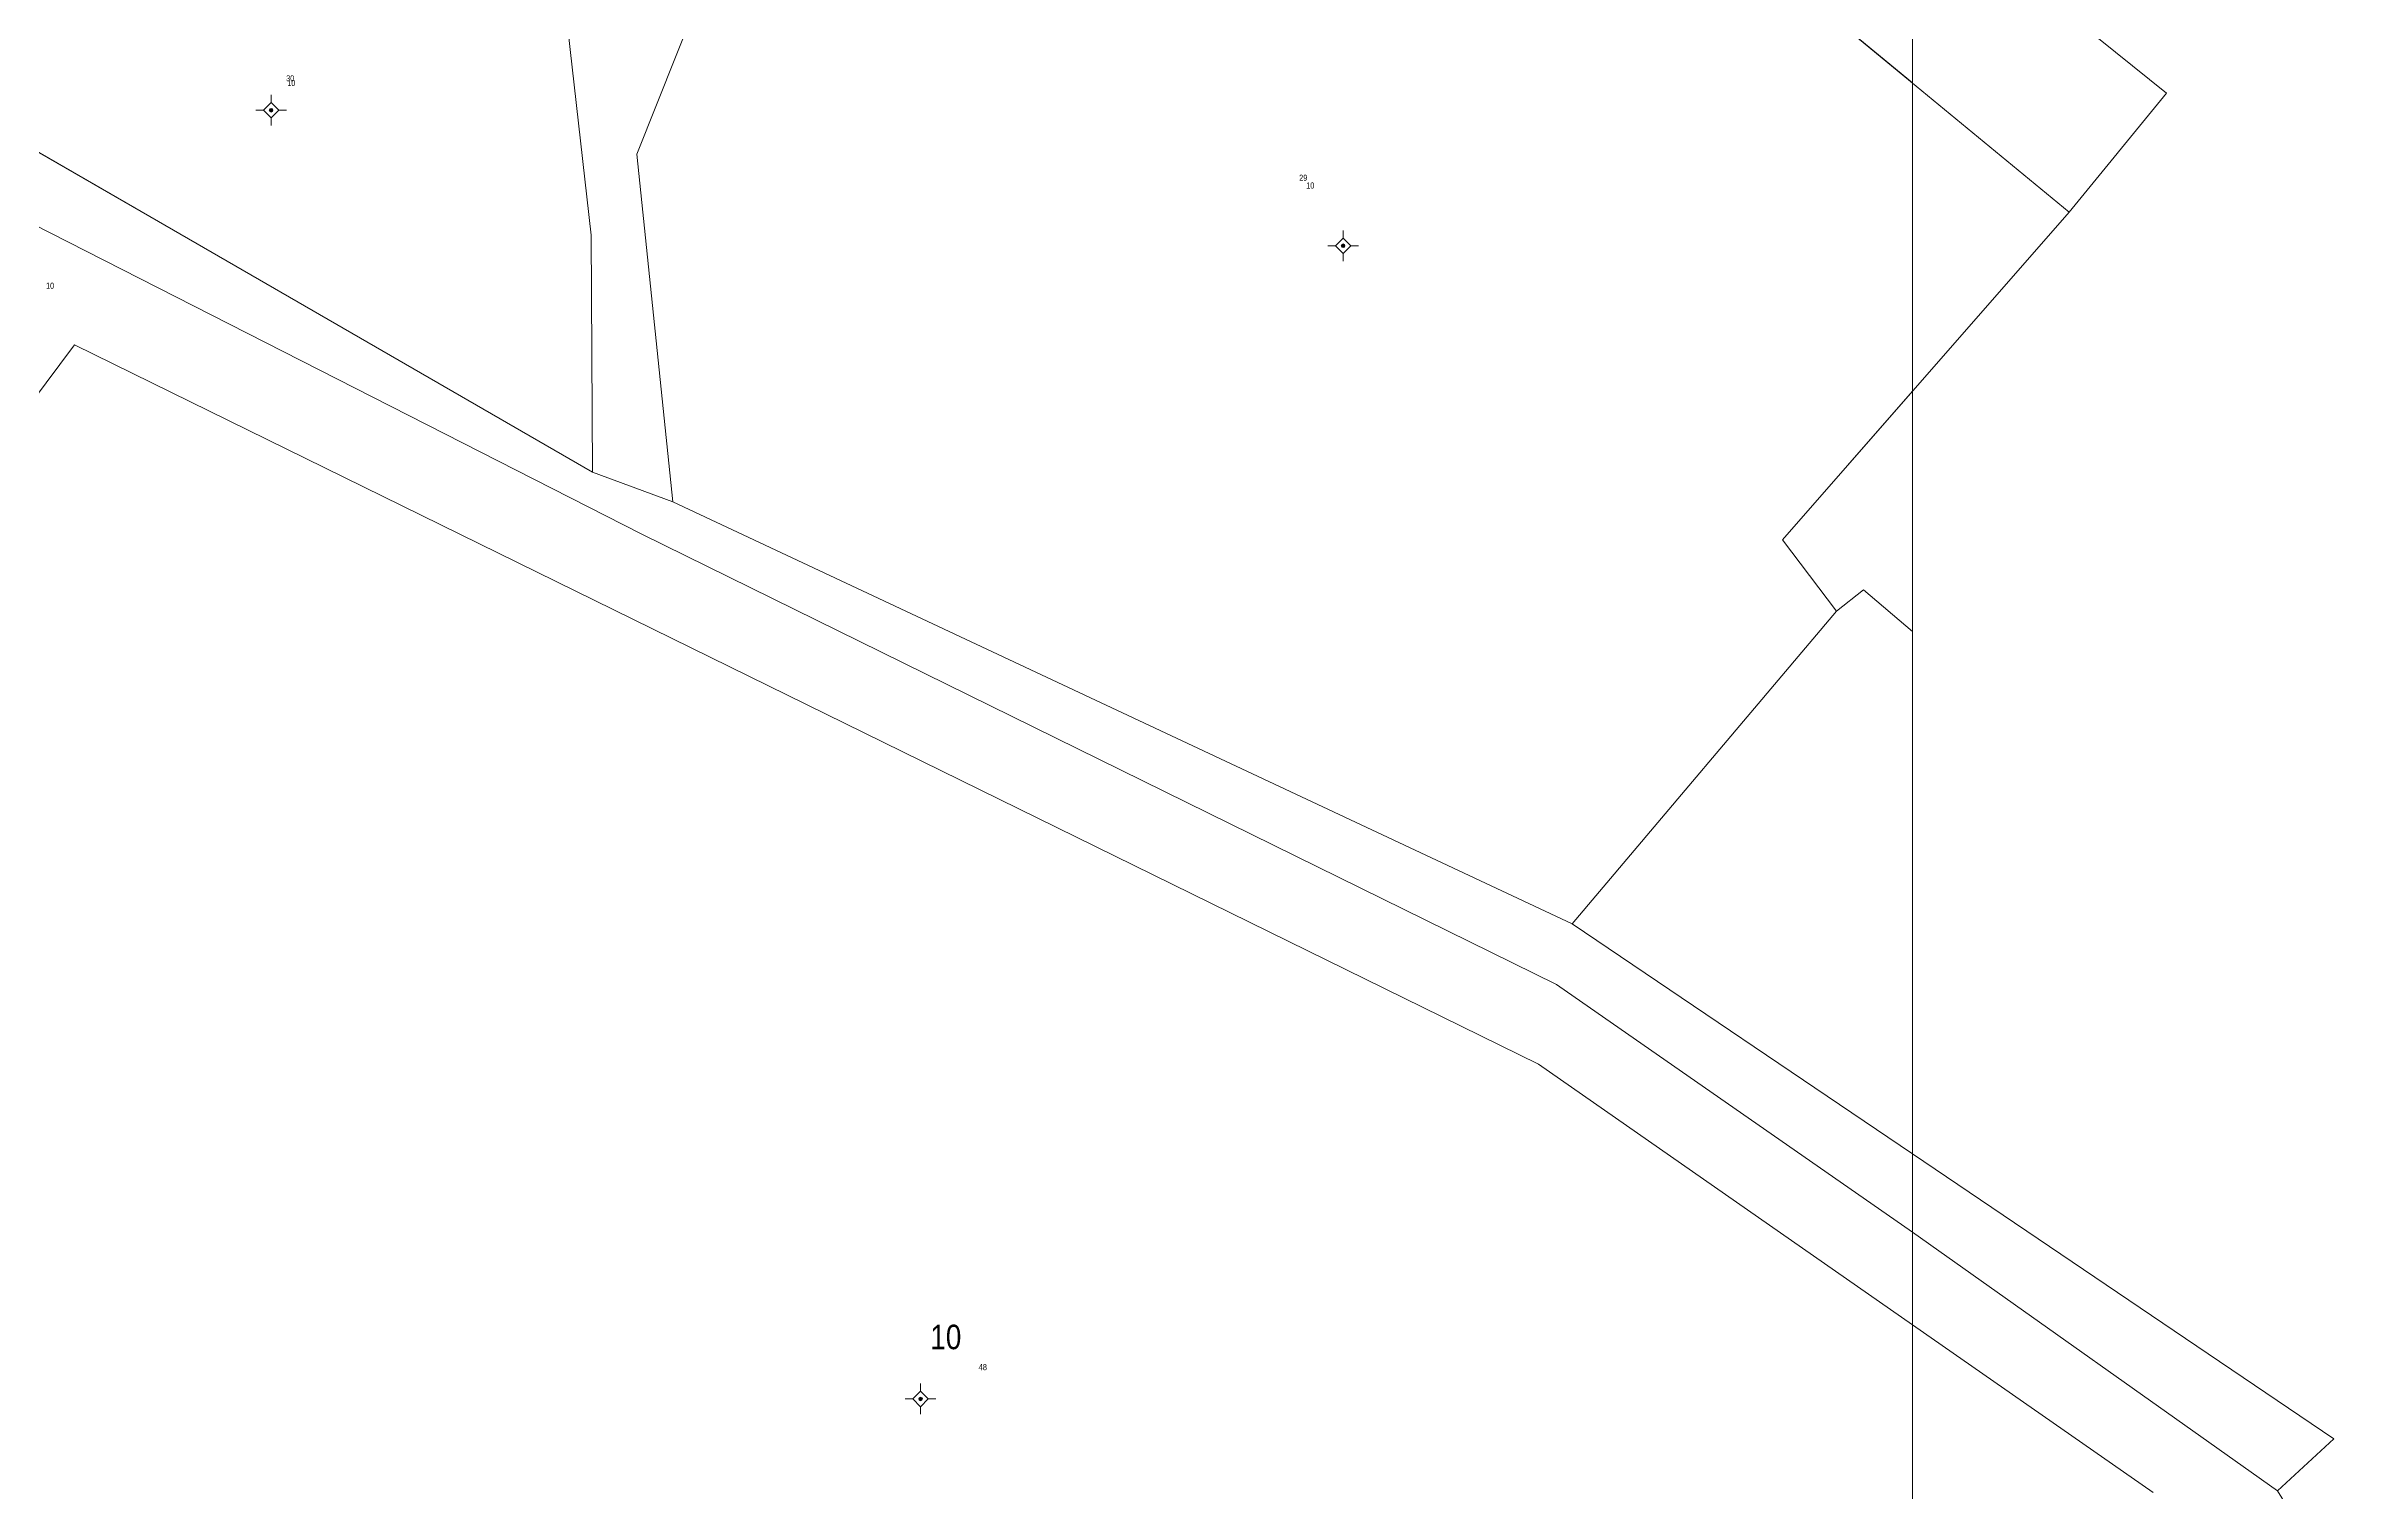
# Model space of a CAD drawing. Header units: metres. Extents: x 343613 to 365037, y 1839984 to 1846362.
# Drawn here: x 364847.7 to 365036.7, y 1840764.7 to 1840882.6 of the extents above; entities that cross this region are included whole.
import ezdxf

# ---------------------------------------------------------------- set-up
doc = ezdxf.new("R2010")
doc.units = ezdxf.units.M
doc.header["$LTSCALE"] = 0.2
for name, color, linetype, lineweight in [('10', 7, 'Continuous', 13), ('11', 7, 'Continuous', 13), ('22', 7, 'Continuous', 13)]:
    doc.layers.add(name, color=color, linetype=linetype, lineweight=lineweight)
doc.layers.add('14', color=7, linetype='Continuous')
doc.layers.add('15', color=7, linetype='Continuous')

msp = doc.modelspace()

# ---------------------------------------------------------------- hatches: boundary and pattern name
at = {"layer": '11'}
for points in [[(364866.2298, 1840877.36, 1), (364865.9298, 1840877.36, 1)], [(364953.6998, 1840866.3, 1), (364953.3997, 1840866.3, 1)], [(364919.2198, 1840772.24, 1), (364918.9198, 1840772.24, 1)]]:
    msp.add_hatch(color=256, dxfattribs=at).paths.add_polyline_path(points)

# ---------------------------------------------------------------- linework, layer by layer
at = {"layer": '10'}
for p, q in [((365020.73, 1840878.75), (365012.8, 1840869.05)), ((364898.86, 1840845.43), (364892.29, 1840847.84)), ((364972.24, 1840810.99), (364898.86, 1840845.43)), ((364972.24, 1840810.99), (365000, 1840792.23)), ((364969.49, 1840799.54), (365000, 1840778.3)), ((365000, 1840792.23), (365034.38, 1840768.99)), ((365000, 1840778.3), (365019.64, 1840764.62)), ((365029.8, 1840764.74), (365034.38, 1840768.99))]:
    msp.add_line(p, q, dxfattribs=at)
for points in [[(365000, 1840785.84), (364970.96, 1840806.06), (364896.33, 1840842.77), (364831.95, 1840875.55), (364744.81, 1840965.08), (364695.09, 1840991.76), (364650.62, 1840998.86), (364646.78, 1841000)], [(364782.79, 1840942.96), (364792.56, 1840930.35), (364834.59, 1840881.13), (364892.29, 1840847.84)], [(364898.86, 1840845.43), (364895.93, 1840873.78), (364902.46, 1840890.16), (364928.04, 1840919.35), (364930.65, 1840920.98), (364948.98, 1840921.6), (365012.8, 1840869.05)], [(364969.94, 1840921.84), (364971.65, 1840920.45), (364987.57, 1840905.42), (365020.73, 1840878.75)], [(364892.29, 1840847.84), (364892.2, 1840867.17), (364890.28, 1840884.01)], [(364972.24, 1840810.99), (364993.8, 1840836.49), (364989.39, 1840842.32), (365012.8, 1840869.05)], [(364949.81, 1840686.28), (364841.2, 1840758.48), (364805.18, 1840800.67), (364844.23, 1840850.43), (364850.03, 1840858.21), (364969.49, 1840799.54)], [(365000, 1840785.84), (365029.8, 1840764.74), (365036.66, 1840753.63)]]:
    msp.add_lwpolyline(points, dxfattribs=at)
at = {"layer": '11'}
for p, q in [((364865.45, 1840877.36), (364864.83, 1840877.36)), ((364866.08, 1840878.61), (364866.08, 1840877.99)), ((364866.08, 1840876.73), (364866.08, 1840876.11)), ((364867.33, 1840877.36), (364866.71, 1840877.36)), ((364953.55, 1840867.55), (364953.55, 1840866.93)), ((364952.93, 1840866.3), (364952.3, 1840866.3)), ((364953.55, 1840865.67), (364953.55, 1840865.05)), ((364954.8, 1840866.3), (364954.17, 1840866.3)), ((364919.07, 1840773.49), (364919.07, 1840772.87)), ((364918.45, 1840772.24), (364917.82, 1840772.24)), ((364919.07, 1840771.61), (364919.07, 1840770.99)), ((364920.32, 1840772.24), (364919.69, 1840772.24))]:
    msp.add_line(p, q, dxfattribs=at)
for points in [[(364866.08, 1840877.99), (364865.45, 1840877.36), (364866.08, 1840876.73), (364866.71, 1840877.36)], [(364953.55, 1840866.93), (364952.93, 1840866.3), (364953.55, 1840865.67), (364954.17, 1840866.3)], [(364919.07, 1840772.87), (364918.45, 1840772.24), (364919.07, 1840771.61), (364919.69, 1840772.24)]]:
    msp.add_lwpolyline(points, close=True, dxfattribs=at)
for centre in [(364866.0798, 1840877.36), (364953.5498, 1840866.3), (364919.0698, 1840772.24)]:
    msp.add_circle(centre, 0.15, dxfattribs=at)
at = {"layer": '22'}
msp.add_line((364834.59, 1840881.13), (364892.29, 1840847.84), dxfattribs=at)
for points in [[(365000, 1840000), (365000, 1840500), (365000, 1840986.11), (365000, 1841000)], [(364898.86, 1840845.43), (364895.93, 1840873.78), (364902.46, 1840890.16), (364928.04, 1840919.35), (364930.65, 1840920.98), (364948.98, 1840921.6), (365000, 1840879.59)], [(364892.29, 1840847.84), (364892.2, 1840867.17), (364890.28, 1840884.01)], [(364805.18, 1840800.67), (364844.23, 1840850.43), (364850.03, 1840858.21), (364969.49, 1840799.54), (365000, 1840778.3)], [(365000, 1840854.43), (364989.39, 1840842.32), (364993.8, 1840836.49)], [(364972.24, 1840810.99), (364898.86, 1840845.43), (364892.29, 1840847.84)], [(364993.8, 1840836.49), (364996.01, 1840838.23), (365000, 1840834.84)], [(365000, 1840792.23), (364972.24, 1840810.99), (364993.8, 1840836.49)]]:
    msp.add_lwpolyline(points, dxfattribs=at)

# ---------------------------------------------------------------- texts
at = {"layer": '14', "width": 0.85}
for height, p in [(0.5, (364867.4, 1840879.33)), (0.5, (364950.54, 1840870.97)), (0.5, (364847.72, 1840862.79)), (2, (364919.87, 1840776.3))]:
    msp.add_text('10', height=height, dxfattribs=at).set_placement(p)
at = {"layer": '15'}
for s, width, p in [('30', 0.85, (364867.31, 1840879.71)), ('29', 0.85, (364949.97, 1840871.6)), ('48', 0.8, (364923.81, 1840774.59))]:
    msp.add_text(s, height=0.5, dxfattribs=dict(at, width=width)).set_placement(p)

doc.saveas('drawing.dxf')
